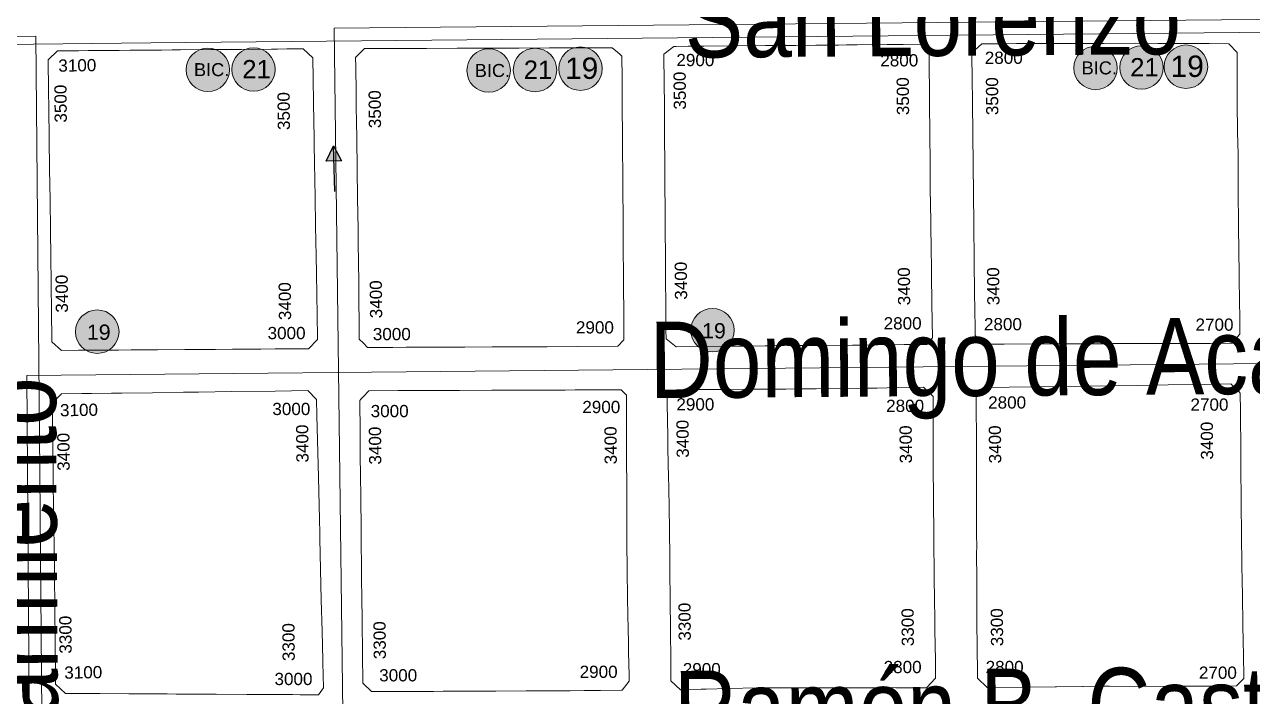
# Model space of a CAD drawing. Header units: millimetres. Extents: x 11558 to 23675, y 49449 to 61482.
# Drawn here: x 18248.8 to 18650.6, y 57242.6 to 57462.6 of the extents above; entities that cross this region are included whole.
import ezdxf

# ---------------------------------------------------------------- set-up
doc = ezdxf.new("R2010")
doc.units = ezdxf.units.MM
for name, color, linetype in [('0. plano base - nombres calles', 22, 'Continuous'), ('0. Plano Base - PLANO', 254, 'Continuous'), ('0. Plano base - sentido calles', 253, 'Continuous'), ('7. puesta en valor CC la lucila', 212, 'Continuous'), ('numeración', 7, 'Continuous')]:
    doc.layers.add(name, color=color, linetype=linetype)
for name, color, linetype, true_color in [('Linea 19 Estación Carapachay', 7, 'Continuous', 0xa80000), ('Linea 19 Plaza Miserere', 7, 'Continuous', 0x575757), ('Linea 21 REGRESO Ramal F', 7, 'Continuous', 0x0a47ff), ('Linea 21 REGRO Ramal G', 7, 'Continuous', 0x0a47ff)]:
    doc.layers.add(name, color=color, linetype=linetype, true_color=true_color)
doc.layers.add('Linea Bicentenario Nueva', color=7, linetype='Continuous', true_color=0x0000cc, transparency=0.05)
doc.layers.get('7. puesta en valor CC la lucila').off()
doc.styles.get("Standard").update_dxf_attribs({"font": 'arial.ttf'})

# ---------------------------------------------------------------- blocks, each defined once
blk = doc.blocks.new('MANZANAS')
at = {"layer": '0. Plano Base - PLANO', "color": 0, "linetype": 'Continuous', "lineweight": 5}
for points in [[(5637186.82, 6180606.45), (5637186.59, 6180606.33), (5637186.25, 6180606.43), (5637185.49, 6180606.64), (5637184.15, 6180607.02), (5637182.64, 6180607.44), (5637182.4, 6180607.89), (5637181.53, 6180609.54), (5637175.96, 6180619.97), (5637171.31, 6180628.68), (5637165.31, 6180639.91), (5637156.35, 6180656.71), (5637151.55, 6180665.69), (5637146.78, 6180674.62), (5637146.14, 6180675.82), (5637143.46, 6180680.84), (5637139.11, 6180688.99), (5637139.6, 6180690.45), (5637140.04, 6180691.77), (5637140.52, 6180693.2), (5637146.58, 6180696.37), (5637150.62, 6180698.49), (5637160.83, 6180703.83), (5637168.4, 6180707.8), (5637172.35, 6180709.87), (5637176.07, 6180711.81), (5637184.98, 6180716.48), (5637191.56, 6180719.86), (5637193.93, 6180721.08), (5637205.25, 6180726.89), (5637206.5, 6180727.53), (5637212.24, 6180730.47), (5637215.97, 6180729.18), (5637218.66, 6180724), (5637219.76, 6180721.9), (5637223.35, 6180715.06), (5637223.78, 6180714.26), (5637225.1, 6180711.82), (5637226.63, 6180708.99), (5637228.03, 6180706.39), (5637230.06, 6180702.65), (5637231.44, 6180700.1), (5637232.84, 6180697.51), (5637236.11, 6180691.2), (5637237.4, 6180688.71), (5637242.15, 6180679.84), (5637247.08, 6180670.63), (5637249.36, 6180666.38), (5637251.71, 6180662.01), (5637253.24, 6180659.15), (5637254.73, 6180656.39), (5637256.31, 6180653.45), (5637259.32, 6180647.77), (5637258.7, 6180645.33), (5637258.34, 6180643.9), (5637252.2, 6180640.69), (5637249.09, 6180639.06), (5637246.81, 6180637.86), (5637244.26, 6180636.52), (5637240.85, 6180634.74), (5637240.06, 6180634.33), (5637232.03, 6180630.12), (5637231.59, 6180629.9), (5637223.88, 6180625.86), (5637222.36, 6180625.06), (5637215, 6180621.21), (5637213.82, 6180620.59), (5637208.74, 6180617.93), (5637208.39, 6180617.75), (5637200.9, 6180613.83), (5637192.38, 6180609.36), (5637191.89, 6180609.11)], [(5637097.65, 6180559.14), (5637097.54, 6180559.08), (5637093.4, 6180559.89), (5637092.09, 6180562.37), (5637089.57, 6180567.13), (5637087.06, 6180571.88), (5637085.51, 6180574.81), (5637084.36, 6180577), (5637081.66, 6180582.1), (5637080.31, 6180584.66), (5637079.53, 6180586.14), (5637078.01, 6180589.01), (5637076.15, 6180592.53), (5637071.98, 6180600.42), (5637071.53, 6180601.24), (5637066.85, 6180610.12), (5637062.32, 6180618.7), (5637057.59, 6180627.65), (5637054.45, 6180633.58), (5637052.9, 6180636.52), (5637051.42, 6180639.15), (5637049.78, 6180642.25), (5637051.49, 6180645.99), (5637052.22, 6180646.37), (5637055.63, 6180648.18), (5637060.23, 6180650.62), (5637069.34, 6180655.45), (5637078.07, 6180660.08), (5637078.12, 6180660.11), (5637080.76, 6180661.5), (5637080.9, 6180661.58), (5637083.41, 6180662.91), (5637086.83, 6180664.72), (5637092.57, 6180667.76), (5637095.9, 6180669.52), (5637097.77, 6180670.52), (5637099.12, 6180671.23), (5637101.49, 6180672.49), (5637104.51, 6180674.09), (5637113.16, 6180678.67), (5637113.33, 6180678.76), (5637114.29, 6180679.27), (5637116.08, 6180680.22), (5637117.79, 6180681.13), (5637123.19, 6180683.99), (5637124.84, 6180683.53), (5637126.38, 6180683.11), (5637126.44, 6180683), (5637130.07, 6180676.16), (5637131.25, 6180673.94), (5637134.61, 6180667.6), (5637138.79, 6180659.7), (5637143.83, 6180650.19), (5637147.92, 6180642.47), (5637149.42, 6180639.68), (5637153.01, 6180633.01), (5637156.98, 6180625.64), (5637159.61, 6180620.76), (5637161.15, 6180617.88), (5637164.91, 6180610.91), (5637165.3, 6180610.17), (5637170.62, 6180600.29), (5637170.28, 6180598.81), (5637169.99, 6180597.57), (5637165.66, 6180595.27), (5637163.44, 6180594.09), (5637155.78, 6180590.02), (5637151.72, 6180587.87), (5637148.55, 6180586.18), (5637140.8, 6180582.07), (5637133.32, 6180578.09), (5637125.72, 6180574.06), (5637123.24, 6180572.74), (5637118.24, 6180570.08), (5637110.64, 6180566.04), (5637106.52, 6180563.85), (5637105.95, 6180563.55)], [(5637015.35, 6180516.15), (5637008.09, 6180512.34), (5637006.06, 6180512.97), (5637004.51, 6180513.45), (5637004.43, 6180513.48), (5637001.11, 6180519.71), (5636999.23, 6180523.25), (5636997.83, 6180525.9), (5636996.49, 6180528.41), (5636994.88, 6180531.44), (5636993.41, 6180534.17), (5636991.88, 6180537.02), (5636990.26, 6180540.02), (5636988.91, 6180542.53), (5636987.37, 6180545.4), (5636982.71, 6180554.07), (5636978.1, 6180562.63), (5636973.39, 6180571.39), (5636970.72, 6180576.35), (5636970.49, 6180576.78), (5636968.85, 6180579.83), (5636966.3, 6180584.57), (5636962.19, 6180592.2), (5636960.8, 6180594.79), (5636961.14, 6180595.85), (5636962.03, 6180598.67), (5636965, 6180600.23), (5636965.72, 6180600.61), (5636971.3, 6180603.53), (5636976.88, 6180606.46), (5636980.05, 6180608.12), (5636988.94, 6180612.78), (5636991.72, 6180614.24), (5636997.83, 6180617.44), (5637003.74, 6180620.54), (5637006.93, 6180622.21), (5637015.66, 6180626.79), (5637016.09, 6180627.02), (5637017.58, 6180627.8), (5637022.02, 6180630.12), (5637024.59, 6180631.47), (5637024.91, 6180631.64), (5637031.03, 6180634.85), (5637032.07, 6180635.39), (5637033.88, 6180636.34), (5637036.05, 6180635.8), (5637037.17, 6180635.51), (5637037.96, 6180635.31), (5637038.37, 6180634.53), (5637040.93, 6180629.68), (5637042.31, 6180627.08), (5637043.24, 6180625.32), (5637045.57, 6180620.91), (5637050.29, 6180611.98), (5637050.82, 6180610.98), (5637053.3, 6180606.28), (5637055.05, 6180602.96), (5637057.24, 6180598.82), (5637059.38, 6180594.77), (5637061.73, 6180590.33), (5637064.05, 6180585.95), (5637068.28, 6180577.93), (5637070.56, 6180573.63), (5637072.85, 6180569.29), (5637077.58, 6180560.32), (5637081.31, 6180553.25), (5637080.53, 6180550.4), (5637068.88, 6180544.27), (5637060.07, 6180539.64), (5637052, 6180535.41), (5637044.2, 6180531.31), (5637036.21, 6180527.11), (5637031.12, 6180524.44), (5637028.31, 6180522.96), (5637025.82, 6180521.65), (5637019.23, 6180518.19)], [(5637250.3, 6180512.87), (5637239.33, 6180506.99), (5637235.09, 6180508.21), (5637232.83, 6180512.46), (5637231.73, 6180514.51), (5637229.66, 6180518.4), (5637227.12, 6180523.18), (5637222.56, 6180531.74), (5637218.14, 6180540.25), (5637217.77, 6180540.95), (5637216.34, 6180543.7), (5637214.56, 6180547.14), (5637213.52, 6180549.13), (5637210.81, 6180554.3), (5637209.13, 6180557.52), (5637208.66, 6180558.41), (5637206.5, 6180562.54), (5637200.06, 6180574.84), (5637192.15, 6180589.94), (5637193.38, 6180593.82), (5637200.38, 6180597.58), (5637228.78, 6180612.87), (5637237.45, 6180617.53), (5637243.02, 6180620.53), (5637246.16, 6180622.22), (5637256.56, 6180627.83), (5637259.11, 6180629.21), (5637264.23, 6180631.97), (5637264.74, 6180631.81), (5637267.78, 6180630.88), (5637268.34, 6180630.7), (5637271.14, 6180625.42), (5637272.61, 6180622.64), (5637275.9, 6180616.44), (5637278.9, 6180610.78), (5637280.58, 6180607.59), (5637283.89, 6180601.35), (5637285.32, 6180598.66), (5637290.03, 6180589.76), (5637294.87, 6180580.74), (5637297.15, 6180576.52), (5637299.46, 6180572.25), (5637304.04, 6180563.81), (5637304.14, 6180563.61), (5637306.61, 6180559.06), (5637308.78, 6180555.05), (5637312.19, 6180548.75), (5637312.4, 6180548.36), (5637311.41, 6180545.06), (5637305.84, 6180542.12), (5637299.36, 6180538.71), (5637292.55, 6180535.13), (5637283.88, 6180530.56), (5637274.58, 6180525.8), (5637272.13, 6180524.54), (5637267.02, 6180521.83), (5637266.75, 6180521.68), (5637259.31, 6180517.7), (5637258.95, 6180517.5)], [(5636924.62, 6180467.92), (5636919.68, 6180465.31), (5636915.55, 6180466.36), (5636910.55, 6180475.68), (5636907.03, 6180482.24), (5636906.4, 6180483.42), (5636902.45, 6180490.79), (5636898.28, 6180498.58), (5636893.64, 6180507.23), (5636888.8, 6180516.27), (5636884.23, 6180524.8), (5636879.43, 6180533.75), (5636876.73, 6180538.78), (5636871.93, 6180547.75), (5636873.28, 6180551.72), (5636879.39, 6180554.96), (5636882.11, 6180556.4), (5636888.67, 6180559.88), (5636891.1, 6180561.17), (5636894.27, 6180562.85), (5636899.76, 6180565.76), (5636903.36, 6180567.67), (5636906.43, 6180569.29), (5636908.82, 6180570.57), (5636917.6, 6180575.22), (5636926.42, 6180579.9), (5636935.17, 6180584.53), (5636936.89, 6180585.45), (5636939.56, 6180586.86), (5636944.29, 6180589.37), (5636948.41, 6180588.24), (5636948.57, 6180587.95), (5636951.54, 6180582.46), (5636955.59, 6180574.99), (5636960.95, 6180565.09), (5636965.81, 6180556.1), (5636966.52, 6180554.79), (5636967.25, 6180553.44), (5636970.35, 6180547.71), (5636974.39, 6180540.25), (5636975.06, 6180539.01), (5636976.54, 6180536.28), (5636979.74, 6180530.37), (5636981.57, 6180526.98), (5636982.9, 6180524.53), (5636984.54, 6180521.5), (5636989.33, 6180512.65), (5636991.29, 6180509.02), (5636992.32, 6180507.12), (5636991.13, 6180503.05), (5636990.77, 6180502.86), (5636988.66, 6180501.75), (5636984.18, 6180499.38), (5636981.95, 6180498.2), (5636981.49, 6180497.96), (5636977.34, 6180495.77), (5636972.96, 6180493.45), (5636969.17, 6180491.45), (5636964.23, 6180488.84), (5636955.32, 6180484.14), (5636947.47, 6180479.99), (5636939.84, 6180475.96), (5636936.12, 6180473.99), (5636932.38, 6180472.02)], [(5637151.73, 6180460.71), (5637150.59, 6180460.08), (5637146.39, 6180461.2), (5637145.17, 6180463.55), (5637143.4, 6180466.99), (5637138.7, 6180475.94), (5637134.06, 6180484.63), (5637129.5, 6180493.19), (5637126.03, 6180499.7), (5637124.75, 6180502.09), (5637122.56, 6180506.13), (5637120.41, 6180510.1), (5637120.02, 6180510.81), (5637116.56, 6180517.2), (5637116.48, 6180517.35), (5637115.11, 6180519.87), (5637110.48, 6180528.41), (5637109.12, 6180530.92), (5637105.66, 6180537.3), (5637104.06, 6180540.26), (5637102.7, 6180542.77), (5637104.23, 6180546.68), (5637107.36, 6180548.33), (5637110.04, 6180549.75), (5637112.99, 6180551.31), (5637113.49, 6180551.57), (5637117.26, 6180553.56), (5637117.81, 6180553.85), (5637126.62, 6180558.51), (5637130.25, 6180560.43), (5637134.98, 6180562.92), (5637135.75, 6180563.33), (5637139.96, 6180565.55), (5637144.58, 6180568.02), (5637153.19, 6180572.6), (5637159.52, 6180575.98), (5637162.19, 6180577.42), (5637164.99, 6180578.94), (5637171.51, 6180582.47), (5637171.69, 6180582.56), (5637175.47, 6180584.61), (5637179.7, 6180583.45), (5637180.81, 6180581.3), (5637182.59, 6180577.84), (5637183.75, 6180575.61), (5637184.15, 6180574.83), (5637185.52, 6180572.17), (5637185.79, 6180571.65), (5637187.21, 6180568.9), (5637191.77, 6180560.18), (5637193.56, 6180556.82), (5637194.29, 6180555.45), (5637194.7, 6180554.68), (5637196.52, 6180551.27), (5637199.74, 6180545.22), (5637200.98, 6180542.88), (5637201.19, 6180542.51), (5637201.32, 6180542.25), (5637201.45, 6180542.01), (5637202.81, 6180539.46), (5637205.79, 6180533.86), (5637206.08, 6180533.32), (5637207.58, 6180530.49), (5637210.49, 6180525.03), (5637213.9, 6180518.67), (5637215.45, 6180515.81), (5637220.13, 6180507.19), (5637222.88, 6180501.89), (5637221.76, 6180497.77), (5637220.33, 6180497.04), (5637218.72, 6180496.21), (5637218.2, 6180495.95), (5637216.69, 6180495.17), (5637212.76, 6180493.15), (5637211.42, 6180492.47), (5637208.29, 6180490.83), (5637205.65, 6180489.45), (5637201.7, 6180487.39), (5637199.19, 6180486.08), (5637197.26, 6180485.07), (5637190.38, 6180481.48), (5637189.86, 6180481.21), (5637181.3, 6180476.75), (5637172.7, 6180472.26), (5637164.19, 6180467.56), (5637157.97, 6180464.12), (5637156.56, 6180463.35), (5637152.08, 6180460.9)], [(5637062.87, 6180413.82), (5637061.14, 6180412.92), (5637057.35, 6180414.08), (5637056.28, 6180416.08), (5637053.89, 6180420.57), (5637053.31, 6180421.66), (5637052.98, 6180422.28), (5637051.08, 6180425.84), (5637049.53, 6180428.75), (5637049.32, 6180429.15), (5637047.22, 6180433.09), (5637046.61, 6180434.24), (5637045.13, 6180437.01), (5637044.79, 6180437.64), (5637040.78, 6180445.17), (5637040.05, 6180446.53), (5637035, 6180456), (5637033.21, 6180459.37), (5637032.56, 6180460.59), (5637031.46, 6180462.65), (5637030.91, 6180463.69), (5637029.3, 6180466.71), (5637027.66, 6180469.78), (5637026.35, 6180472.24), (5637021.37, 6180481.59), (5637018.7, 6180486.59), (5637013.81, 6180495.76), (5637013.96, 6180496.3), (5637014.12, 6180496.93), (5637014.23, 6180497.33), (5637014.93, 6180499.94), (5637023.49, 6180504.43), (5637023.77, 6180504.58), (5637026.75, 6180506.14), (5637029.68, 6180507.68), (5637032.51, 6180509.16), (5637035.52, 6180510.73), (5637038.51, 6180512.3), (5637041.2, 6180513.71), (5637050.57, 6180518.62), (5637053.78, 6180520.3), (5637056.72, 6180521.84), (5637059.69, 6180523.4), (5637063, 6180525.13), (5637065.7, 6180526.55), (5637068.82, 6180528.18), (5637071.81, 6180529.75), (5637074.78, 6180531.3), (5637077.57, 6180532.77), (5637080.53, 6180534.32), (5637083.29, 6180535.76), (5637086.16, 6180537.27), (5637088.13, 6180538.3), (5637090.39, 6180537.52), (5637091.71, 6180535.01), (5637097.73, 6180523.53), (5637099.73, 6180519.73), (5637101.37, 6180516.61), (5637103.03, 6180513.44), (5637104.62, 6180510.41), (5637106.09, 6180507.61), (5637107.84, 6180504.28), (5637109.87, 6180500.41), (5637111.89, 6180496.57), (5637112.8, 6180494.83), (5637116.92, 6180486.98), (5637121.47, 6180478.5), (5637126.3, 6180469.66), (5637128.24, 6180466.12), (5637130.13, 6180462.64), (5637131.38, 6180460.36), (5637131.44, 6180460.26), (5637133.66, 6180456.2), (5637134.4, 6180454.84), (5637133.7, 6180451.21), (5637133.4, 6180451.05), (5637127.43, 6180447.84), (5637124.61, 6180446.32), (5637122.77, 6180445.32), (5637118.73, 6180443.2), (5637114.81, 6180441.13), (5637111.63, 6180439.46), (5637105.97, 6180436.48), (5637097.12, 6180431.83), (5637096.29, 6180431.39), (5637091.24, 6180428.74), (5637087.9, 6180426.98), (5637087.27, 6180426.65), (5637086.76, 6180426.38), (5637083.49, 6180424.66), (5637081.95, 6180423.85), (5637079.16, 6180422.39), (5637076.3, 6180420.88), (5637073.33, 6180419.32), (5637069.39, 6180417.25)], [(5636976.24, 6180368.12), (5636972.56, 6180366.23), (5636968.31, 6180367.46), (5636966.67, 6180370.55), (5636964.98, 6180373.7), (5636962.66, 6180378.06), (5636962.51, 6180378.33), (5636960.68, 6180381.76), (5636960.43, 6180382.24), (5636958.03, 6180386.73), (5636956.78, 6180389.07), (5636951.26, 6180399.41), (5636946.56, 6180408.2), (5636944.64, 6180411.79), (5636942.38, 6180415.99), (5636942.08, 6180416.57), (5636940.81, 6180418.94), (5636937.51, 6180425.1), (5636934.12, 6180431.43), (5636932.95, 6180433.62), (5636931.1, 6180437.07), (5636928.17, 6180442.55), (5636926.45, 6180445.76), (5636926.2, 6180446.23), (5636924.94, 6180448.58), (5636926.25, 6180452.69), (5636932.04, 6180455.8), (5636934.9, 6180457.33), (5636940.66, 6180460.42), (5636940.88, 6180460.54), (5636943.64, 6180462.02), (5636952.47, 6180466.76), (5636961.42, 6180471.56), (5636965.7, 6180473.87), (5636975.26, 6180478.99), (5636987.86, 6180485.76), (5636997.24, 6180490.79), (5637001.1, 6180489.48), (5637003.62, 6180484.91), (5637013.36, 6180467.21), (5637020.06, 6180455.03), (5637022.13, 6180451.29), (5637023.07, 6180449.57), (5637032.74, 6180432.02), (5637037.67, 6180423.05), (5637042.25, 6180414.73), (5637042.62, 6180414.06), (5637046.62, 6180406.8), (5637046.24, 6180404.03), (5637040.91, 6180401.29), (5637038.64, 6180400.13), (5637033.4, 6180397.44), (5637025.37, 6180393.32), (5637016.47, 6180388.76), (5637014.75, 6180387.87), (5637008.2, 6180384.52), (5637004.81, 6180382.78), (5637002.18, 6180381.43), (5636999.58, 6180380.09), (5636991.06, 6180375.72), (5636982.6, 6180371.38), (5636976.93, 6180368.47)]]:
    blk.add_lwpolyline(points, close=True, dxfattribs=at)
blk = doc.blocks.new('19')
at = {"layer": 'Linea 19 Estación Carapachay', "lineweight": 211, "true_color": 0xededed}
h = blk.add_hatch(color=7, dxfattribs=at)
h.dxf.hatch_style = 1
edge = h.paths.add_edge_path()
edge.add_arc((0, 0), 7.11, 0, 360)
at = {"layer": 'Linea 19 Estación Carapachay', "lineweight": 9}
blk.add_circle((0, 0), 7.11, dxfattribs=at)
at = {"layer": 'Linea 19 Estación Carapachay', "lineweight": 15, "insert": (-3.4, 2.34), "char_height": 5, "attachment_point": 1}
blk.add_mtext_dynamic_manual_height_columns('19', width=16.4579, gutter_width=12.5, heights=[0], dxfattribs=at)
blk = doc.blocks.new('19 a cap')
at = {"layer": 'Linea 19 Plaza Miserere', "lineweight": 211, "true_color": 0xededed}
h = blk.add_hatch(color=7, dxfattribs=at)
h.dxf.hatch_style = 1
edge = h.paths.add_edge_path()
edge.add_arc((0, 0), 7.11, 0, 360)
at = {"layer": 'Linea 19 Plaza Miserere', "lineweight": 9}
blk.add_circle((0, 0), 7.11, dxfattribs=at)
at = {"layer": 'Linea 19 Plaza Miserere', "lineweight": 15, "insert": (-5.03, 3.65), "char_height": 7, "attachment_point": 1}
blk.add_mtext_dynamic_manual_height_columns('19', width=16.4579, gutter_width=12.5, heights=[0], dxfattribs=at)
blk = doc.blocks.new('21 regreso')
at = {"layer": 'Linea 21 REGRESO Ramal F', "lineweight": 211, "true_color": 0xededed}
h = blk.add_hatch(color=7, dxfattribs=at)
h.dxf.hatch_style = 1
edge = h.paths.add_edge_path()
edge.add_arc((0, 0), 7.11, 0, 360)
at = {"layer": 'Linea 21 REGRESO Ramal F', "lineweight": 9}
blk.add_circle((0, 0), 7.11, dxfattribs=at)
at = {"layer": 'Linea 21 REGRESO Ramal F', "lineweight": 15, "insert": (-3.69, 3.1), "char_height": 6, "attachment_point": 1}
blk.add_mtext_dynamic_manual_height_columns('21', width=6.2012, gutter_width=12.5, heights=[0], dxfattribs=at)
blk = doc.blocks.new('bic. nueva fucsia')
at = {"layer": 'Linea Bicentenario Nueva', "lineweight": 211, "true_color": 0xededed}
h = blk.add_hatch(color=7, dxfattribs=at)
h.dxf.hatch_style = 1
edge = h.paths.add_edge_path()
edge.add_arc((0, 0), 7.11, 0, 360)
at = {"layer": 'Linea Bicentenario Nueva', "color": 230, "lineweight": 9, "true_color": 0xea348c}
blk.add_circle((0, 0), 7.11, dxfattribs=at)
at = {"layer": 'Linea Bicentenario Nueva', "color": 230, "lineweight": 15, "true_color": 0xea348c, "insert": (-4.55, 2.15), "char_height": 4.25, "attachment_point": 1}
blk.add_mtext_dynamic_manual_height_columns('BIC.', width=16.4579, gutter_width=12.5, heights=[0], dxfattribs=at)

msp = doc.modelspace()

# ---------------------------------------------------------------- hatches: boundary and pattern name
at = {"layer": '0. Plano base - sentido calles', "linetype": 'Continuous', "lineweight": 25, "ltscale": 2, "true_color": 0x1a1a1a}
h = msp.add_hatch(color=250, dxfattribs=at)
h.dxf.hatch_style = 1
h.paths.add_polyline_path([(18349.91, 57422.89), (18347.55, 57417.82), (18350.05, 57417.89)])
h.paths.add_polyline_path([(18349.91, 57422.89), (18350.05, 57417.89), (18352.54, 57417.96)])
at = {"layer": 'Linea Bicentenario Nueva', "lineweight": 15, "true_color": 0xea348c}
h = msp.add_hatch(dxfattribs=at)
h.set_pattern_fill('AR-HBONE', color=230)
h.set_pattern_definition([(45, (3595.33, 4139.75), (1e-14, 143.6841), [304.8, -101.6]), (135, (3667.17, 4211.59), (1e-14, 143.6841), [304.8, -101.6])])
h.paths.add_polyline_path([(18436.17, 57449.54, 1), (18444.53, 57449.54, 1)])
h.paths.add_polyline_path([(18436.79, 57446.9), (18444.83, 57446.9), (18444.83, 57452.05), (18436.79, 57452.05)], flags=9)
h = msp.add_hatch(dxfattribs=at)
h.set_pattern_fill('AR-HBONE', color=230)
h.set_pattern_definition([(45, (3792.39, 4140.23), (1e-14, 143.6841), [304.8, -101.6]), (135, (3864.23, 4212.08), (1e-14, 143.6841), [304.8, -101.6])])
h.paths.add_polyline_path([(18633.23, 57450.03, 1), (18641.59, 57450.03, 1)])
h.paths.add_polyline_path([(18633.85, 57447.39), (18641.89, 57447.39), (18641.89, 57452.54), (18633.85, 57452.54)], flags=9)
h = msp.add_hatch(dxfattribs=at)
h.set_pattern_fill('AR-HBONE', color=230)
h.set_pattern_definition([(45, (3468.57, 4137.71), (1e-14, 143.6841), [304.8, -101.6]), (135, (3540.41, 4209.55), (1e-14, 143.6841), [304.8, -101.6])])
h.paths.add_polyline_path([(18309.41, 57447.5, 1), (18317.77, 57447.5, 1)])
h.paths.add_polyline_path([(18310.03, 57444.86), (18318.07, 57444.86), (18318.07, 57450.01), (18310.03, 57450.01)], flags=9)

# ---------------------------------------------------------------- linework, layer by layer
at = {"layer": '0. Plano base - sentido calles', "color": 250, "linetype": 'Continuous', "lineweight": 25, "ltscale": 2, "true_color": 0x1a1a1a}
msp.add_lwpolyline([(18350.32, 57407.89), (18349.91, 57422.89), (18352.54, 57417.96), (18347.55, 57417.82), (18349.91, 57422.89)], dxfattribs=at)
at = {"layer": 'Linea 19 Estación Carapachay', "lineweight": 15}
msp.add_lwpolyline([(19873.95, 57363.46), (18249.52, 57347.67), (18251.94, 57007.22), (17481.19, 57000.91), (17452.58, 57097.86), (17453.05, 57230.02), (17424.1, 57233.29), (17418.3, 57238.42), (17398.66, 57342.88), (17399.43, 57411.84), (17469.18, 57451.96), (17465.03, 57459.78), (17174.57, 57457.89), (16228.33, 57449.93)], dxfattribs=at)
at = {"layer": 'Linea 19 Plaza Miserere', "lineweight": 15}
msp.add_lwpolyline([(16603.31, 57447.28), (17595.39, 57454.36), (18252.54, 57458.84), (18253.7, 57328.56), (18254.48, 57237.05), (18352.94, 57237.32), (18350.11, 57461.39), (19557.69, 57472.87), (19856.73, 57473.61), (19849.17, 57392.22), (19846.1, 57357.31), (19839.43, 57279.11), (19828.15, 57148.42), (19816.09, 57017.92), (19811.87, 56917.69), (19808.59, 56826.99), (19805.79, 56730.36), (19804.14, 56673.35), (19797.92, 56520.3), (19789.35, 56421.07), (19744.87, 56088.72), (19731.28, 55892.72)], dxfattribs=at)
at = {"layer": 'Linea Bicentenario Nueva', "color": 230, "lineweight": 15, "true_color": 0xea348c}
msp.add_lwpolyline([(15478.06, 55091.64), (15472.14, 55308.43), (15221.74, 55300.15), (15300.84, 56240.68), (15379.93, 56218.95), (15509.99, 56529.49), (15625.21, 56789.97), (15673.75, 56879.78), (16120.31, 56976.8), (16671.38, 56982.43), (16641.58, 57214.43), (16613.47, 57444.51), (17468.31, 57451.7), (17899.55, 57452.47), (18001.88, 57453.3), (18290.15, 57456.57), (19863.73, 57471.64), (19819.9, 57016.86)], dxfattribs=at)

# ---------------------------------------------------------------- block references
at = {"layer": '0. Plano Base - PLANO', "color": 28, "lineweight": 5, "true_color": 0x0d0d0d, "rotation": 332.5463477508169}
msp.add_blockref('MANZANAS', (-7833237.48, -2828296.13), dxfattribs=at)
at = {"layer": '7. puesta en valor CC la lucila', "color": 250, "lineweight": 30, "rotation": 332.5463477508169}
msp.add_blockref('MANZANAS', (-7833237.48, -2828296.13), dxfattribs=at)
at = {"layer": 'Linea 19 Estación Carapachay', "color": 188, "lineweight": 15, "true_color": 0x0a090b}
for p in [(18272.61, 57362.04), (18473.89, 57362.5)]:
    msp.add_blockref('19', p, dxfattribs=at)
at = {"layer": 'Linea 19 Plaza Miserere', "color": 188, "lineweight": 15, "true_color": 0x0a090b}
for p in [(18430.68, 57448.15), (18628.8, 57448.79)]:
    msp.add_blockref('19 a cap', p, dxfattribs=at)
at = {"layer": 'Linea 21 REGRO Ramal G', "color": 188, "lineweight": 15, "true_color": 0x0a090b}
for p in [(18323.74, 57447.87), (18415.83, 57447.71), (18614.25, 57448.51)]:
    msp.add_blockref('21 regreso', p, dxfattribs=at)
at = {"layer": 'Linea Bicentenario Nueva', "lineweight": 15}
for p in [(18308.81, 57447.8), (18400.67, 57447.53), (18599.22, 57448.38)]:
    msp.add_blockref('bic. nueva fucsia', p, dxfattribs=at)

# ---------------------------------------------------------------- texts
at = {"layer": '0. plano base - nombres calles', "color": 250, "lineweight": 15, "true_color": 0x1a1a1a, "char_height": 25, "attachment_point": 1}
for s, insert, rotation in [('{\\fArial Narrow|b0|i0|c0|p34;San Lorenzo}', (18464.72, 57476.76), 0.4044), ('{\\fArial Narrow|b0|i0|c0|p34;Domingo de Acassuso}', (18453.22, 57365.26), 0.4044), ('{\\fArial Narrow|b0|i0|c0|p34;Fray Justo Sarmiento}', (18235.8, 57074.84), 90.3744), ('{\\fArial Narrow|b0|i0|c0|p34;Ramón B. Castro}', (18461.18, 57250.96), 0.4044)]:
    msp.add_mtext_dynamic_manual_height_columns(s, width=329.255, gutter_width=12.5, heights=[0], dxfattribs=dict(at, insert=insert, rotation=rotation))
at = {"layer": 'numeración', "color": 251, "true_color": 0x606162, "char_height": 4, "attachment_point": 1}
for s, insert in [('2900', (18462.08, 57452.97)), ('2800', (18528.79, 57452.89)), ('2800', (18562.98, 57453.72)), ('3000', (18328.33, 57363.59)), ('2900', (18429.21, 57365.45)), ('2800', (18529.89, 57366.78)), ('2800', (18562.7, 57366.5)), ('2700', (18631.93, 57366.35)), ('3000', (18362.76, 57363.25)), ('2900', (18431.3, 57339.38)), ('2900', (18462.08, 57340.25)), ('2800', (18530.71, 57339.77)), ('2800', (18564.08, 57340.87)), ('2700', (18630.28, 57340.17)), ('3000', (18329.89, 57338.74)), ('3000', (18362.06, 57338.05)), ('3000', (18364.85, 57251.55)), ('2900', (18430.43, 57252.69)), ('2900', (18464.17, 57253.56)), ('2800', (18529.89, 57254.25)), ('2800', (18563.26, 57254.25)), ('2700', (18633.03, 57252.4)), ('3000', (18330.59, 57250.34))]:
    msp.add_mtext_dynamic_manual_height_columns(s, width=16.0314, gutter_width=12.5, heights=[0], dxfattribs=dict(at, insert=insert))
for s, insert, rotation in [('3100', (18259.83, 57451.14), 0.9091), ('3500', (18461.23, 57434.72), 90.4984), ('3500', (18534.23, 57432.9), 90.4984), ('3500', (18563.43, 57432.9), 90.4984), ('3500', (18258.66, 57430.46), 90.4984), ('3500', (18331.66, 57428.03), 90.4984), ('3500', (18361.46, 57428.64), 90.4984), ('3400', (18461.61, 57372.49), 90.4984), ('3400', (18259.04, 57368.24), 90.4984), ('3400', (18534.6, 57370.67), 90.4984), ('3400', (18563.8, 57370.67), 90.4984), ('3400', (18332.03, 57365.8), 90.4984), ('3400', (18361.84, 57366.41), 90.4984), ('3100', (18260.38, 57338.31), 0.9091), ('3400', (18337.74, 57319.18), 90.4984), ('3400', (18462.17, 57320.73), 90.4984), ('3400', (18633.71, 57320.12), 90.4984), ('3400', (18259.6, 57316.47), 90.4984), ('3400', (18361.55, 57318.5), 90.4984), ('3400', (18438.61, 57318.59), 90.4984), ('3400', (18535.17, 57318.9), 90.4984), ('3400', (18564.37, 57318.9), 90.4984), ('3300', (18462.82, 57260.86), 90.4984), ('3300', (18535.81, 57259.04), 90.4984), ('3300', (18565.01, 57259.04), 90.4984), ('3300', (18260.25, 57256.6), 90.4984), ('3300', (18333.24, 57254.17), 90.4984), ('3300', (18363.05, 57254.78), 90.4984), ('3100', (18261.78, 57252.41), 0.9091)]:
    msp.add_mtext_dynamic_manual_height_columns(s, width=16.0314, gutter_width=12.5, heights=[0], dxfattribs=dict(at, insert=insert, rotation=rotation))

doc.saveas('drawing.dxf')
